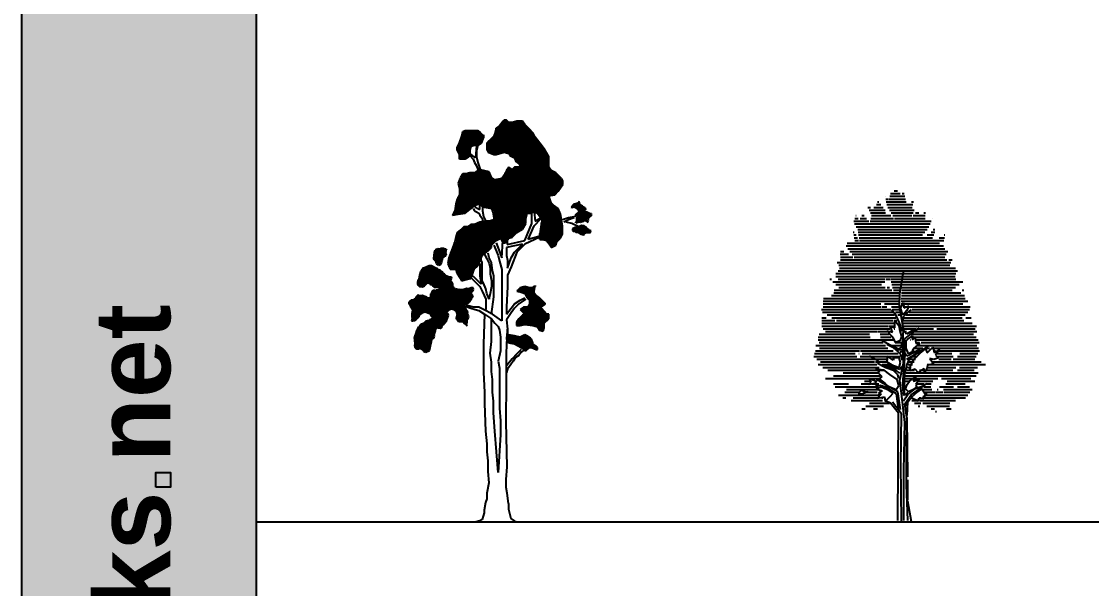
# Model space of a CAD drawing. Header units: millimetres. Extents: x 13268 to 164478, y 289082 to 363688.
# Drawn here: x 13268 to 47282, y 326385 to 344414 of the extents above; entities that cross this region are included whole.
import ezdxf

# ---------------------------------------------------------------- set-up
doc = ezdxf.new("R2010")
doc.units = ezdxf.units.MM
doc.layers.add('www.cad-blocks.net', color=7, linetype='Continuous')
doc.styles.get("Standard").update_dxf_attribs({"font": 'arial.ttf'})

# ---------------------------------------------------------------- blocks, each defined once
blk = doc.blocks.new('A$C57D04439')
for p, q in [((2879, 12590), (2770, 12519)), ((2987, 12736), (2879, 12590)), ((3025, 12773), (2987, 12736)), ((3100, 12773), (3025, 12773)), ((3171, 12698), (3100, 12773)), ((3279, 12698), (3171, 12698)), ((3425, 12735), (3279, 12698)), ((3609, 12735), (3425, 12735)), ((3684, 12627), (3609, 12735)), ((3830, 12481), (3684, 12627)), ((1602, 12045), (1674, 12262)), ((1674, 12262), (1711, 12408)), ((1711, 12408), (1786, 12445)), ((1786, 12445), (1966, 12445)), ((1966, 12445), (2112, 12445)), ((2112, 12445), (2187, 12445)), ((2187, 12445), (2257, 12374)), ((2257, 12374), (2332, 12299)), ((2332, 12299), (2370, 12228)), ((2370, 12299), (2370, 12228)), ((2370, 12228), (2370, 12299)), ((2695, 12261), (2549, 12115)), ((2733, 12373), (2695, 12261)), ((2770, 12519), (2733, 12373)), ((3938, 12372), (3830, 12481)), ((4009, 12226), (3938, 12372)), ((1527, 11899), (1602, 12045)), ((1965, 11936), (1932, 11824)), ((2078, 11969), (1965, 11936)), ((2186, 11969), (2078, 11969)), ((2149, 11969), (2111, 11569)), ((2186, 11969), (2148, 11790)), ((2295, 12044), (2186, 11969)), ((2370, 12228), (2295, 12044)), ((2549, 12115), (2478, 12044)), ((2478, 12044), (2478, 11936)), ((2478, 11936), (2478, 11823)), ((4155, 12043), (4009, 12226)), ((4300, 11859), (4155, 12043)), ((1527, 11824), (1527, 11899)), ((1602, 11678), (1527, 11824)), ((1602, 11532), (1602, 11678)), ((1894, 11607), (1785, 11532)), ((1932, 11678), (1894, 11607)), ((1932, 11824), (1932, 11678)), ((2111, 11569), (1932, 11715)), ((1932, 11644), (2040, 11532)), ((2148, 11790), (2148, 11606)), ((2148, 11606), (2186, 11423)), ((2478, 11823), (2515, 11752)), ((2515, 11752), (2695, 11677)), ((2695, 11677), (2770, 11677)), ((2770, 11677), (3024, 11752)), ((3024, 11752), (3170, 11714)), ((3170, 11714), (3208, 11643)), ((3208, 11643), (3353, 11568)), ((3353, 11568), (3391, 11459)), ((4446, 11605), (4300, 11859)), ((4446, 11275), (4446, 11605)), ((1785, 11532), (1602, 11532)), ((2040, 11532), (2077, 11423)), ((2077, 11423), (2148, 11315)), ((2148, 11315), (2186, 11206)), ((2186, 11423), (2256, 11206)), ((3170, 11276), (3099, 11168)), ((3278, 11205), (3170, 11276)), ((3353, 11276), (3278, 11205)), ((3499, 11276), (3353, 11276)), ((3391, 11459), (3537, 11351)), ((3537, 11351), (3499, 11276)), ((4521, 11167), (4446, 11275)), ((1639, 10948), (1564, 10769)), ((1710, 11061), (1639, 10948)), ((1818, 11060), (1710, 11061)), ((1931, 11094), (1818, 11060)), ((2077, 11094), (1931, 11094)), ((2223, 11206), (2077, 11094)), ((2369, 11168), (2223, 11206)), ((2548, 11131), (2369, 11168)), ((2623, 10947), (2548, 11131)), ((2732, 10876), (2623, 10947)), ((2953, 10914), (2732, 10876)), ((3024, 11022), (2953, 10914)), ((3099, 11168), (3024, 11022)), ((4667, 11091), (4521, 11167)), ((4850, 10912), (4667, 11091)), ((4883, 10837), (4850, 10912)), ((1564, 10769), (1601, 10585)), ((1601, 10585), (1601, 10548)), ((1601, 10548), (1601, 10402)), ((4737, 10508), (4883, 10728)), ((4883, 10728), (4883, 10837)), ((1526, 10256), (1492, 10110)), ((1601, 10402), (1526, 10256)), ((4445, 10362), (4629, 10399)), ((4520, 10145), (4445, 10362)), ((4629, 10399), (4737, 10508)), ((1455, 9893), (1379, 9747)), ((1492, 10110), (1455, 9893)), ((1784, 9818), (1930, 9926)), ((1930, 9926), (2109, 10072)), ((2039, 9964), (2076, 9893)), ((2076, 10039), (2109, 10001)), ((2076, 9893), (2147, 9855)), ((2109, 10072), (2222, 10109)), ((2109, 10001), (2184, 9963)), ((2184, 9963), (2255, 9926)), ((2222, 10109), (2330, 10038)), ((2255, 10072), (2293, 10109)), ((2255, 10001), (2255, 10072)), ((2255, 9926), (2255, 10001)), ((2330, 10038), (2401, 10001)), ((2330, 10001), (2330, 9892)), ((2330, 9892), (2368, 9709)), ((2401, 10001), (2622, 9963)), ((2622, 9963), (2660, 9855)), ((4591, 10070), (4520, 10145)), ((4737, 9961), (4591, 10070)), ((4811, 9778), (4737, 9961)), ((5243, 10095), (5151, 10008)), ((5151, 10008), (5174, 9997)), ((5174, 9997), (5246, 10018)), ((5333, 10122), (5243, 10095)), ((5246, 10018), (5294, 9992)), ((5407, 9869), (5285, 9755)), ((5294, 9992), (5373, 9917)), ((5368, 10132), (5333, 10122)), ((5382, 10154), (5368, 10132)), ((5373, 9917), (5402, 9888)), ((5395, 10178), (5382, 10154)), ((5411, 10182), (5395, 10178)), ((5402, 9888), (5407, 9869)), ((5422, 10147), (5411, 10182)), ((5411, 10124), (5422, 10147)), ((5416, 10106), (5411, 10124)), ((5443, 10076), (5416, 10106)), ((5514, 10037), (5443, 10076)), ((5541, 10006), (5514, 10037)), ((5589, 9980), (5541, 10006)), ((5551, 9911), (5599, 9945)), ((5602, 9868), (5551, 9911)), ((5634, 9956), (5589, 9980)), ((5599, 9945), (5634, 9956)), ((5671, 9831), (5602, 9868)), ((1379, 9747), (1563, 9780)), ((1563, 9780), (1784, 9818)), ((2255, 9526), (2076, 9455)), ((2147, 9855), (2222, 9817)), ((2222, 9817), (2255, 9747)), ((2255, 9747), (2330, 9634)), ((2401, 9563), (2255, 9526)), ((2330, 9634), (2330, 9563)), ((2368, 9709), (2439, 9563)), ((2547, 9563), (2401, 9563)), ((2693, 9600), (2547, 9563)), ((2660, 9855), (2693, 9671)), ((2693, 9671), (2693, 9600)), ((3714, 9487), (3715, 9633)), ((3715, 9633), (3752, 9816)), ((3752, 9816), (3861, 9816)), ((3861, 9816), (3973, 9853)), ((3898, 9487), (3898, 9816)), ((3973, 9853), (4082, 9816)), ((3973, 9853), (4006, 9562)), ((3973, 9416), (4190, 9632)), ((4006, 9562), (4190, 9670)), ((4082, 9816), (4228, 9599)), ((4228, 9599), (4190, 9378)), ((4849, 9598), (4811, 9778)), ((4882, 9415), (4849, 9598)), ((5066, 9669), (4882, 9598)), ((5066, 9598), (4920, 9523)), ((5287, 9706), (5066, 9669)), ((5249, 9669), (5066, 9598)), ((5285, 9755), (5290, 9737)), ((5290, 9737), (5330, 9731)), ((5319, 9571), (5298, 9505)), ((5322, 9630), (5319, 9571)), ((5341, 9694), (5322, 9630)), ((5330, 9731), (5341, 9694)), ((5335, 9516), (5425, 9543)), ((5425, 9543), (5447, 9531)), ((5447, 9531), (5502, 9547)), ((5502, 9547), (5537, 9557)), ((5537, 9557), (5555, 9563)), ((5555, 9563), (5585, 9589)), ((5585, 9589), (5609, 9579)), ((5609, 9579), (5633, 9565)), ((5633, 9565), (5683, 9522)), ((5759, 9796), (5671, 9831)), ((5678, 9539), (5704, 9587)), ((5683, 9522), (5678, 9539)), ((5694, 9621), (5718, 9669)), ((5704, 9587), (5694, 9621)), ((5718, 9669), (5780, 9724)), ((5800, 9791), (5759, 9796)), ((5780, 9724), (5806, 9772)), ((5806, 9772), (5800, 9791)), ((1525, 9197), (1491, 9051)), ((1671, 9309), (1525, 9197)), ((1746, 9380), (1671, 9309)), ((1855, 9380), (1746, 9380)), ((1963, 9455), (1855, 9380)), ((2076, 9455), (1963, 9455)), ((3276, 9049), (3422, 9195)), ((3422, 9195), (3606, 9308)), ((3606, 9308), (3714, 9487)), ((3681, 8940), (3898, 9487)), ((3789, 8978), (3973, 9416)), ((4190, 9378), (4152, 9161)), ((4882, 9160), (4882, 9415)), ((5174, 9485), (4995, 9523)), ((5395, 9377), (5174, 9485)), ((5197, 9320), (5196, 9261)), ((5196, 9261), (5223, 9231)), ((5300, 9370), (5197, 9320)), ((5223, 9231), (5260, 9242)), ((5260, 9242), (5305, 9215)), ((5298, 9505), (5335, 9516)), ((5345, 9345), (5300, 9370)), ((5305, 9215), (5371, 9197)), ((5478, 9422), (5345, 9345)), ((5371, 9197), (5440, 9157)), ((5561, 9408), (5478, 9422)), ((5608, 9382), (5561, 9408)), ((5576, 9159), (5624, 9193)), ((5670, 9302), (5608, 9382)), ((5624, 9193), (5661, 9204)), ((5661, 9204), (5719, 9201)), ((5711, 9297), (5670, 9302)), ((5717, 9278), (5711, 9297)), ((5735, 9284), (5717, 9278)), ((5717, 9278), (5735, 9284)), ((5781, 9257), (5717, 9278)), ((5719, 9201), (5762, 9193)), ((5762, 9193), (5781, 9257)), ((1454, 8905), (1270, 8396)), ((1491, 9051), (1454, 8905)), ((2621, 8795), (2767, 8941)), ((2767, 8941), (2913, 9016)), ((2767, 8870), (2950, 8395)), ((2913, 9016), (2984, 8870)), ((2950, 8395), (2984, 8941)), ((2984, 8870), (3059, 8870)), ((3059, 8870), (3168, 9016)), ((3117, 8960), (3117, 8816)), ((3117, 8816), (3681, 8940)), ((3168, 9016), (3276, 9049)), ((4152, 9048), (3681, 8832)), ((4152, 9086), (3789, 8978)), ((4152, 9161), (4152, 8978)), ((4152, 8978), (4265, 8978)), ((4265, 8978), (4373, 8940)), ((4373, 8940), (4481, 8794)), ((4665, 8794), (4702, 8902)), ((4702, 8902), (4811, 9015)), ((4811, 9015), (4882, 9160)), ((5440, 9157), (5546, 9130)), ((5546, 9130), (5563, 9135)), ((5563, 9135), (5576, 9159)), ((788, 8376), (812, 8559)), ((812, 8559), (832, 8623)), ((832, 8623), (858, 8670)), ((858, 8670), (911, 8686)), ((911, 8686), (951, 8678)), ((951, 8678), (970, 8683)), ((970, 8683), (1023, 8699)), ((1023, 8699), (1100, 8701)), ((1100, 8701), (1148, 8677)), ((1148, 8677), (1198, 8634)), ((1169, 8606), (1161, 8563)), ((1161, 8563), (1171, 8528)), ((1177, 8646), (1163, 8624)), ((1163, 8624), (1169, 8606)), ((1171, 8528), (1182, 8491)), ((1198, 8634), (1177, 8646)), ((2329, 8466), (2513, 8612)), ((2400, 8504), (2475, 8358)), ((2513, 8612), (2621, 8725)), ((2546, 8395), (2513, 8541)), ((2621, 8725), (2621, 8795)), ((2692, 8795), (2838, 8466)), ((3097, 8541), (3096, 8466)), ((3606, 8832), (3097, 8724)), ((3097, 8724), (3097, 8541)), ((3422, 8578), (3242, 8103)), ((3242, 8395), (3351, 8578)), ((3351, 8578), (3606, 8832)), ((3681, 8832), (3422, 8578)), ((4481, 8794), (4519, 8723)), ((4519, 8723), (4665, 8794)), ((798, 8341), (788, 8376)), ((860, 8261), (798, 8341)), ((875, 8208), (860, 8261)), ((950, 8152), (875, 8208)), ((1000, 8186), (950, 8152)), ((1037, 8255), (1000, 8186)), ((1046, 8295), (1037, 8255)), ((1073, 8401), (1046, 8356)), ((1046, 8356), (1057, 8319)), ((1057, 8319), (1046, 8295)), ((1091, 8407), (1073, 8401)), ((1102, 8430), (1091, 8407)), ((1157, 8446), (1102, 8430)), ((1164, 8486), (1157, 8446)), ((1182, 8491), (1164, 8486)), ((1270, 8396), (1232, 8213)), ((1232, 8213), (1307, 8029)), ((2183, 8141), (2254, 8287)), ((2254, 8287), (2329, 8466)), ((2254, 8212), (2254, 7812)), ((2291, 8320), (2292, 8395)), ((2329, 8249), (2291, 8320)), ((2329, 8141), (2329, 8249)), ((2475, 8358), (2546, 8212)), ((2621, 8249), (2546, 8395)), ((2546, 8212), (2583, 8066)), ((2658, 7995), (2621, 8249)), ((2838, 8466), (2875, 8286)), ((2875, 8286), (2950, 8028)), ((3096, 8466), (3130, 8320)), ((3129, 8065), (3242, 8395)), ((3130, 8320), (3130, 8140)), ((335, 7852), (313, 7730)), ((348, 7876), (335, 7852)), ((364, 7959), (348, 7876)), ((393, 7987), (364, 7959)), ((450, 8062), (393, 7987)), ((521, 8083), (450, 8062)), ((588, 8122), (521, 8083)), ((641, 8138), (588, 8122)), ((718, 8141), (641, 8138)), ((811, 8090), (718, 8141)), ((904, 8039), (811, 8090)), ((951, 8015), (904, 8039)), ((997, 7988), (951, 8015)), ((1049, 7946), (997, 7988)), ((1083, 7898), (1049, 7946)), ((1105, 7884), (1083, 7898)), ((1129, 7871), (1105, 7884)), ((1153, 7858), (1129, 7871)), ((1204, 7815), (1153, 7858)), ((1307, 8029), (1491, 8029)), ((1491, 8029), (1524, 7921)), ((1524, 7921), (1636, 7737)), ((1999, 7812), (2074, 8029)), ((2074, 8029), (2183, 8141)), ((2329, 8028), (2329, 8141)), ((2329, 7957), (2329, 8028)), ((2329, 7812), (2329, 7957)), ((2583, 8066), (2583, 7882)), ((2583, 7882), (2620, 7665)), ((2691, 7811), (2658, 7995)), ((2950, 8028), (2949, 7081)), ((3130, 8140), (3129, 8065)), ((3242, 8103), (3129, 7848)), ((3129, 7848), (3129, 7481)), ((289, 7683), (268, 7619)), ((268, 7619), (270, 7541)), ((270, 7541), (328, 7480)), ((313, 7730), (289, 7683)), ((429, 7472), (496, 7509)), ((496, 7509), (525, 7538)), ((525, 7538), (557, 7567)), ((557, 7567), (586, 7596)), ((586, 7596), (628, 7589)), ((628, 7589), (663, 7599)), ((663, 7599), (674, 7562)), ((674, 7562), (697, 7551)), ((697, 7551), (738, 7543)), ((738, 7543), (772, 7495)), ((772, 7495), (801, 7463)), ((1227, 7802), (1204, 7815)), ((1291, 7783), (1227, 7802)), ((1352, 7781), (1291, 7783)), ((1323, 7674), (1362, 7746)), ((1362, 7608), (1323, 7674)), ((1362, 7746), (1352, 7781)), ((1397, 7560), (1362, 7608)), ((1381, 7477), (1388, 7520)), ((1388, 7520), (1397, 7560)), ((1636, 7737), (1670, 7666)), ((1670, 7666), (1816, 7704)), ((1816, 7704), (1962, 7737)), ((1962, 7737), (1999, 7812)), ((1962, 7774), (2107, 7628)), ((2291, 7557), (2037, 7812)), ((2107, 7628), (2253, 7482)), ((2254, 7812), (2291, 7557)), ((2328, 7666), (2329, 7736)), ((2366, 7590), (2328, 7666)), ((2329, 7736), (2329, 7812)), ((2437, 7411), (2366, 7590)), ((2620, 7665), (2620, 7482)), ((2691, 7482), (2691, 7811)), ((3971, 7297), (4005, 7518)), ((4005, 7518), (4005, 7481)), ((227, 7159), (203, 7112)), ((288, 7215), (227, 7159)), ((335, 7191), (288, 7215)), ((328, 7480), (387, 7478)), ((413, 7193), (335, 7191)), ((387, 7478), (429, 7472)), ((453, 7185), (413, 7193)), ((500, 7161), (453, 7185)), ((564, 7140), (500, 7161)), ((678, 7155), (665, 7131)), ((689, 7176), (678, 7155)), ((697, 7219), (684, 7195)), ((684, 7195), (689, 7176)), ((705, 7259), (691, 7237)), ((691, 7237), (697, 7219)), ((718, 7283), (705, 7259)), ((724, 7325), (718, 7283)), ((774, 7357), (724, 7325)), ((809, 7368), (774, 7357)), ((801, 7463), (878, 7466)), ((838, 7338), (809, 7368)), ((867, 7367), (838, 7338)), ((904, 7378), (867, 7367)), ((878, 7466), (913, 7476)), ((958, 7393), (904, 7378)), ((913, 7476), (979, 7457)), ((971, 7415), (958, 7393)), ((979, 7457), (971, 7415)), ((1386, 7459), (1381, 7477)), ((1409, 7448), (1386, 7459)), ((1433, 7435), (1409, 7448)), ((1444, 7398), (1433, 7435)), ((1479, 7408), (1444, 7398)), ((1585, 7381), (1479, 7408)), ((1603, 7387), (1585, 7381)), ((1627, 7374), (1603, 7387)), ((1704, 7378), (1627, 7374)), ((1739, 7388), (1704, 7378)), ((1776, 7399), (1739, 7388)), ((1829, 7415), (1776, 7399)), ((1869, 7407), (1829, 7415)), ((1925, 7423), (1869, 7407)), ((1978, 7439), (1925, 7423)), ((2037, 7436), (1978, 7439)), ((1978, 7242), (1996, 7308)), ((1982, 7226), (1978, 7242)), ((1999, 7231), (1982, 7226)), ((1983, 7088), (2020, 7159)), ((1996, 7308), (2028, 7335)), ((2028, 7199), (1999, 7231)), ((2020, 7159), (2034, 7181)), ((2028, 7335), (2052, 7383)), ((2034, 7181), (2028, 7199)), ((2052, 7383), (2037, 7436)), ((2253, 7482), (2328, 7336)), ((2328, 7336), (2436, 7082)), ((2474, 7265), (2437, 7411)), ((2545, 7082), (2474, 7265)), ((2583, 7265), (2545, 7119)), ((2620, 7482), (2583, 7265)), ((2619, 6606), (2691, 7152)), ((2691, 7152), (2691, 7482)), ((3129, 7481), (3095, 6827)), ((3533, 7444), (3421, 7335)), ((3421, 7335), (3567, 7298)), ((3679, 7481), (3533, 7444)), ((3567, 7298), (3679, 7264)), ((3825, 7443), (3679, 7481)), ((3679, 7264), (3750, 7118)), ((3896, 7443), (3825, 7443)), ((3934, 7443), (3896, 7443)), ((3971, 7481), (3934, 7443)), ((4005, 7481), (3971, 7481)), ((4004, 7226), (3971, 7297)), ((4150, 7118), (4004, 7226)), ((3, 6995), (0, 6936)), ((0, 6936), (45, 6851)), ((32, 7024), (3, 6995)), ((64, 7053), (32, 7024)), ((45, 6851), (79, 6804)), ((123, 7050), (64, 7053)), ((79, 6804), (111, 6755)), ((203, 7112), (123, 7050)), ((569, 7123), (564, 7140)), ((593, 7110), (569, 7123)), ((611, 7116), (593, 7110)), ((646, 7126), (611, 7116)), ((665, 7131), (646, 7126)), ((1745, 6903), (1770, 6948)), ((1756, 6866), (1745, 6903)), ((1772, 6812), (1756, 6866)), ((1770, 6948), (1830, 6947)), ((1801, 6783), (1772, 6812)), ((1781, 6861), (1961, 6790)), ((2036, 6828), (1782, 6899)), ((1830, 6947), (1902, 6969)), ((1902, 6969), (1932, 6995)), ((1932, 6995), (1958, 7043)), ((1958, 7043), (1983, 7088)), ((2219, 6827), (2036, 6828)), ((2365, 6752), (2219, 6827)), ((2436, 7082), (2436, 6827)), ((2436, 6827), (2436, 6752)), ((2545, 7119), (2545, 7082)), ((2949, 7081), (2949, 6389)), ((3095, 6827), (3095, 6606)), ((3241, 6789), (3350, 6935)), ((3495, 6935), (3349, 6789)), ((3350, 6935), (3533, 7043)), ((3712, 7081), (3495, 6935)), ((3533, 7043), (3679, 7118)), ((3641, 6826), (3533, 6751)), ((3679, 6826), (3641, 6826)), ((3787, 6826), (3679, 6826)), ((3750, 7118), (3825, 7043)), ((3825, 6935), (3787, 6826)), ((3825, 7043), (3825, 6935)), ((4263, 7005), (4150, 7118)), ((4371, 6605), (4150, 6859)), ((4150, 6859), (4225, 6859)), ((4225, 6859), (4334, 6934)), ((4334, 6934), (4263, 7005)), ((90, 6631), (86, 6514)), ((86, 6514), (97, 6477)), ((103, 6654), (90, 6631)), ((97, 6477), (94, 6418)), ((111, 6755), (103, 6654)), ((225, 6436), (286, 6494)), ((286, 6494), (304, 6500)), ((299, 6516), (318, 6522)), ((304, 6500), (299, 6516)), ((318, 6522), (323, 6563)), ((323, 6563), (373, 6598)), ((373, 6598), (422, 6630)), ((422, 6630), (451, 6659)), ((451, 6659), (507, 6675)), ((507, 6675), (547, 6667)), ((547, 6667), (594, 6643)), ((594, 6643), (634, 6634)), ((634, 6634), (687, 6592)), ((687, 6592), (719, 6543)), ((754, 6494), (711, 6443)), ((719, 6543), (754, 6494)), ((1150, 6670), (1200, 6703)), ((1179, 6638), (1150, 6670)), ((1221, 6631), (1179, 6638)), ((1194, 6389), (1227, 6476)), ((1200, 6703), (1254, 6718)), ((1243, 6619), (1221, 6631)), ((1227, 6476), (1259, 6564)), ((1259, 6564), (1243, 6619)), ((1254, 6718), (1283, 6747)), ((1283, 6747), (1320, 6758)), ((1320, 6758), (1355, 6768)), ((1355, 6768), (1397, 6760)), ((1397, 6760), (1421, 6749)), ((1421, 6749), (1442, 6736)), ((1442, 6736), (1466, 6723)), ((1466, 6723), (1490, 6710)), ((1490, 6710), (1506, 6656)), ((1514, 6561), (1500, 6479)), ((1500, 6479), (1510, 6444)), ((1506, 6656), (1527, 6584)), ((1527, 6584), (1514, 6561)), ((1838, 6716), (1801, 6783)), ((1867, 6684), (1838, 6716)), ((1854, 6602), (1867, 6684)), ((1886, 6554), (1854, 6602)), ((1859, 6448), (1885, 6496)), ((1885, 6496), (1896, 6517)), ((1896, 6517), (1886, 6554)), ((1961, 6790), (2107, 6753)), ((2107, 6753), (2219, 6715)), ((2219, 6715), (2398, 6606)), ((2398, 6606), (2364, 5660)), ((2657, 6606), (2365, 6752)), ((2398, 6606), (2619, 6460)), ((2803, 6498), (2657, 6606)), ((2949, 6389), (2803, 6498)), ((3095, 6606), (3241, 6789)), ((3241, 6643), (3095, 6422)), ((3349, 6789), (3241, 6643)), ((3604, 6568), (3495, 6459)), ((3533, 6751), (3604, 6680)), ((3604, 6680), (3679, 6605)), ((3679, 6605), (3604, 6568)), ((4442, 6605), (4371, 6605)), ((4442, 6459), (4442, 6605)), ((94, 6418), (81, 6394)), ((81, 6394), (123, 6387)), ((123, 6387), (177, 6402)), ((177, 6402), (225, 6436)), ((274, 6139), (234, 6069)), ((298, 6186), (274, 6139)), ((330, 6213), (298, 6186)), ((354, 6260), (330, 6213)), ((386, 6290), (354, 6260)), ((458, 6311), (386, 6290)), ((488, 6337), (458, 6311)), ((519, 6367), (488, 6337)), ((554, 6377), (519, 6367)), ((591, 6388), (554, 6377)), ((626, 6398), (591, 6388)), ((657, 6427), (626, 6398)), ((711, 6443), (657, 6427)), ((845, 6113), (891, 6164)), ((891, 6164), (902, 6187)), ((902, 6187), (925, 6174)), ((925, 6174), (989, 6155)), ((989, 6155), (1007, 6160)), ((1007, 6160), (1051, 6211)), ((1051, 6211), (1058, 6253)), ((1058, 6253), (1107, 6285)), ((1107, 6285), (1133, 6333)), ((1133, 6333), (1194, 6389)), ((1510, 6444), (1537, 6412)), ((1537, 6412), (1548, 6377)), ((1548, 6377), (1590, 6369)), ((1590, 6369), (1667, 6372)), ((1667, 6372), (1707, 6365)), ((1707, 6365), (1765, 6305)), ((1765, 6305), (1845, 6230)), ((1829, 6283), (1842, 6307)), ((1845, 6230), (1829, 6283)), ((1842, 6307), (1850, 6347)), ((1845, 6366), (1846, 6424)), ((1850, 6347), (1845, 6366)), ((1846, 6424), (1859, 6448)), ((2619, 6460), (2728, 6314)), ((2619, 6206), (2619, 6460)), ((2619, 5985), (2619, 6206)), ((2728, 6314), (2836, 6206)), ((2836, 6206), (2873, 6097)), ((3094, 5367), (3128, 6130)), ((3095, 6422), (3128, 6130)), ((3128, 6130), (3128, 5951)), ((3495, 6459), (3420, 6351)), ((3420, 6351), (3420, 6243)), ((3420, 6243), (3532, 6243)), ((3532, 6243), (3678, 6276)), ((3678, 6276), (3933, 6242)), ((3933, 6242), (4079, 6205)), ((4079, 6205), (4149, 6096)), ((4262, 6058), (4295, 6167)), ((4295, 6167), (4296, 6242)), ((4296, 6313), (4442, 6459)), ((4296, 6242), (4296, 6313)), ((183, 5918), (167, 5836)), ((167, 5836), (178, 5799)), ((178, 5799), (170, 5758)), ((207, 5963), (183, 5918)), ((234, 6069), (207, 5963)), ((709, 5721), (723, 5803)), ((723, 5803), (789, 5842)), ((789, 5842), (810, 5906)), ((799, 5943), (819, 6007)), ((810, 5906), (799, 5943)), ((819, 6007), (840, 6071)), ((840, 6071), (845, 6113)), ((2619, 5730), (2619, 5985)), ((2873, 6097), (2911, 5876)), ((2911, 5876), (2910, 5438)), ((3165, 5951), (3094, 5876)), ((3094, 5876), (3094, 5805)), ((3094, 5805), (3165, 5692)), ((3349, 5913), (3165, 5951)), ((3532, 5876), (3349, 5913)), ((3678, 5951), (3532, 5876)), ((3749, 5913), (3678, 5951)), ((3857, 5838), (3749, 5913)), ((3895, 5804), (3857, 5838)), ((3932, 5692), (3895, 5804)), ((4149, 6096), (4262, 6058)), ((170, 5758), (186, 5703)), ((185, 5645), (177, 5605)), ((177, 5605), (198, 5533)), ((186, 5703), (185, 5645)), ((198, 5533), (244, 5506)), ((244, 5506), (304, 5504)), ((304, 5504), (358, 5520)), ((358, 5520), (403, 5495)), ((403, 5495), (461, 5434)), ((530, 5396), (650, 5449)), ((650, 5449), (658, 5492)), ((658, 5492), (685, 5598)), ((685, 5598), (693, 5638)), ((693, 5638), (700, 5680)), ((700, 5680), (709, 5721)), ((2364, 5660), (2364, 4746)), ((2581, 5368), (2619, 5730)), ((3165, 5692), (3348, 5659)), ((3348, 5659), (3565, 5546)), ((3565, 5475), (3419, 5329)), ((3565, 5546), (3640, 5475)), ((3678, 5475), (3565, 5400)), ((3640, 5475), (3711, 5438)), ((3711, 5438), (3824, 5546)), ((3824, 5546), (3895, 5546)), ((3895, 5546), (4041, 5475)), ((3932, 5658), (3932, 5692)), ((4041, 5583), (3932, 5658)), ((4078, 5546), (4041, 5583)), ((4041, 5475), (4078, 5475)), ((4078, 5475), (4078, 5546)), ((461, 5434), (466, 5416)), ((466, 5416), (530, 5396)), ((2618, 5076), (2581, 5368)), ((2910, 5438), (2835, 5109)), ((2835, 5109), (2872, 4892)), ((3093, 4454), (3094, 5367)), ((3273, 5184), (3093, 4963)), ((3310, 5108), (3239, 5000)), ((3419, 5329), (3273, 5184)), ((3386, 5221), (3310, 5108)), ((3494, 5292), (3386, 5221)), ((3565, 5400), (3494, 5292)), ((2618, 4784), (2618, 5076)), ((2655, 4525), (2618, 4784)), ((2872, 4892), (2872, 4563)), ((3127, 4854), (3093, 4746)), ((3239, 5000), (3127, 4854)), ((2364, 4746), (2396, 4125)), ((2655, 4125), (2655, 4525)), ((2872, 4563), (2872, 4271)), ((3092, 3178), (3093, 4454)), ((2396, 4125), (2396, 3762)), ((2688, 3833), (2655, 4125)), ((2872, 4271), (2872, 4016)), ((2396, 3762), (2433, 2887)), ((2688, 3470), (2688, 3833)), ((2872, 4016), (2871, 3616)), ((2725, 2886), (2688, 3470)), ((2871, 3616), (2908, 3211)), ((2908, 3211), (2908, 2995)), ((3124, 1752), (3092, 3178)), ((2433, 2887), (2470, 2482)), ((2836, 1573), (2725, 2886)), ((2908, 2774), (2836, 1573)), ((2908, 2995), (2908, 2774)), ((2470, 2482), (2470, 2228)), ((2470, 2228), (2507, 1936)), ((2507, 1936), (2507, 1790)), ((2507, 1790), (2507, 1606)), ((3090, 1351), (3124, 1752)), ((2507, 1606), (2540, 1243)), ((2540, 1243), (2469, 914)), ((3090, 1097), (3090, 1351)), ((3123, 914), (3090, 1097)), ((2469, 731), (2431, 622)), ((2469, 914), (2469, 731)), ((3161, 584), (3123, 914)), ((2431, 622), (2393, 368)), ((2393, 368), (2393, 293)), ((3161, 584), (3160, 401)), ((3160, 401), (3235, 109)), ((2247, 39), (2138, 1)), ((2322, 76), (2247, 39)), ((2360, 184), (2322, 76)), ((2393, 293), (2360, 184)), ((3235, 109), (3344, 38)), ((3344, 38), (3419, 0))]:
    blk.add_line(p, q)
at = {"color": 0}
for p, q in [((2886, 11711), (2886, 12600)), ((2944, 11728), (2944, 12677)), ((3002, 11745), (3002, 12750)), ((3059, 11743), (3059, 12773)), ((3117, 11728), (3117, 12756)), ((3174, 11706), (3174, 12698)), ((3232, 11631), (3232, 12698)), ((3290, 11601), (3290, 12701)), ((3347, 11571), (3347, 12715)), ((3405, 11449), (3405, 12730)), ((3462, 11406), (3462, 12735)), ((3520, 11363), (3520, 12735)), ((3578, 9290), (3578, 12735)), ((3635, 9356), (3635, 12697)), ((3693, 9451), (3693, 12618)), ((1677, 11532), (1677, 12274)), ((1734, 11532), (1734, 12419)), ((1792, 11536), (1792, 12445)), ((1850, 11576), (1850, 12445)), ((1907, 11632), (1907, 12445)), ((1965, 11935), (1965, 12445)), ((2022, 11953), (2022, 12445)), ((2080, 11969), (2080, 12445)), ((2138, 11969), (2138, 12445)), ((2195, 11975), (2195, 12436)), ((2253, 12015), (2253, 12378)), ((2310, 12083), (2310, 12321)), ((2714, 11677), (2714, 12316)), ((2771, 11677), (2771, 12520)), ((2829, 11694), (2829, 12557)), ((3750, 9807), (3750, 12560)), ((3808, 9816), (3808, 12502)), ((3866, 9818), (3866, 12445)), ((3923, 9837), (3923, 12387)), ((3981, 9851), (3981, 12284)), ((1562, 11757), (1562, 11966)), ((1619, 11532), (1619, 12096)), ((2368, 12223), (2368, 12231)), ((2483, 11813), (2483, 12049)), ((2541, 11741), (2541, 12107)), ((2598, 11717), (2598, 12164)), ((2656, 11693), (2656, 12222)), ((4038, 9831), (4038, 12189)), ((4096, 9795), (4096, 12116)), ((4154, 9709), (4154, 12044)), ((4211, 9623), (4211, 11971)), ((4269, 8976), (4269, 11899)), ((4326, 8956), (4326, 11814)), ((4384, 8925), (4384, 11713)), ((4442, 8847), (4442, 11612)), ((3174, 9018), (3174, 11273)), ((3232, 9036), (3232, 11235)), ((3347, 9120), (3347, 11270)), ((3405, 9178), (3405, 11276)), ((3462, 9220), (3462, 11276)), ((3520, 9255), (3520, 11317)), ((1619, 9790), (1619, 10901)), ((1677, 9800), (1677, 11008)), ((1734, 9809), (1734, 11061)), ((1792, 9824), (1792, 11060)), ((1850, 9866), (1850, 11070)), ((1907, 9909), (1907, 11087)), ((1965, 9954), (1965, 11094)), ((2022, 10001), (2022, 11094)), ((2080, 10048), (2080, 11096)), ((2138, 10081), (2138, 11140)), ((2195, 10100), (2195, 11185)), ((2253, 10089), (2253, 11198)), ((2310, 10052), (2310, 11184)), ((2368, 10018), (2368, 11169)), ((2426, 9997), (2426, 11157)), ((2483, 9987), (2483, 11144)), ((2541, 9977), (2541, 11132)), ((2598, 9967), (2598, 11008)), ((2656, 9866), (2656, 10926)), ((2714, 8888), (2714, 10888)), ((2829, 8973), (2829, 10893)), ((2886, 9002), (2886, 10902)), ((2944, 8953), (2944, 10912)), ((3002, 8870), (3002, 10988)), ((3059, 8870), (3059, 11091)), ((3117, 8947), (3117, 11195)), ((3290, 9063), (3290, 11216)), ((4499, 10373), (4499, 11198)), ((4557, 10385), (4557, 11148)), ((4614, 10396), (4614, 11118)), ((4672, 10443), (4672, 11086)), ((4730, 10500), (4730, 11030)), ((4787, 10583), (4787, 10973)), ((4845, 10670), (4845, 10917)), ((2771, 8943), (2771, 10883)), ((1562, 9780), (1562, 10325)), ((4499, 8760), (4499, 10205)), ((1446, 9759), (1446, 9877)), ((1504, 9770), (1504, 10161)), ((4557, 8741), (4557, 10106)), ((4614, 8769), (4614, 10052)), ((4672, 8815), (4672, 10009)), ((4730, 8930), (4730, 9966)), ((5190, 10002), (5190, 10045)), ((5248, 10017), (5248, 10096)), ((5306, 9981), (5306, 10113)), ((5363, 9927), (5363, 10130)), ((5421, 10146), (5421, 10150)), ((5421, 9541), (5421, 10100)), ((5478, 9540), (5478, 10056)), ((5536, 9557), (5536, 10012)), ((5594, 9942), (5594, 9978)), ((5594, 9586), (5594, 9875)), ((1389, 9749), (1389, 9765)), ((2253, 8285), (2253, 9525)), ((2310, 8421), (2310, 9540)), ((2368, 8497), (2368, 9554)), ((2426, 8543), (2426, 9563)), ((2483, 8589), (2483, 9563)), ((2541, 8641), (2541, 9563)), ((2598, 8701), (2598, 9576)), ((2656, 8830), (2656, 9591)), ((4787, 8990), (4787, 9837)), ((4845, 9084), (4845, 9618)), ((5306, 9735), (5306, 9775)), ((5306, 9507), (5306, 9529)), ((5363, 9524), (5363, 9828)), ((5651, 9550), (5651, 9841)), ((5709, 9650), (5709, 9816)), ((5766, 9712), (5766, 9795)), ((1562, 7859), (1562, 9225)), ((1619, 7765), (1619, 9269)), ((1677, 7668), (1677, 9315)), ((1734, 7683), (1734, 9369)), ((1792, 7697), (1792, 9380)), ((1850, 7711), (1850, 9380)), ((1907, 7724), (1907, 9416)), ((1965, 7743), (1965, 9455)), ((2022, 7879), (2022, 9455)), ((2080, 8034), (2080, 9456)), ((2138, 8094), (2138, 9479)), ((2195, 8166), (2195, 9502)), ((4211, 8978), (4211, 9503)), ((5248, 9239), (5248, 9345)), ((5306, 9215), (5306, 9367)), ((5363, 9199), (5363, 9356)), ((5421, 9168), (5421, 9389)), ((5478, 9147), (5478, 9422)), ((5536, 9133), (5536, 9413)), ((5594, 9172), (5594, 9390)), ((5651, 9201), (5651, 9326)), ((5709, 9202), (5709, 9297)), ((5766, 9209), (5766, 9262)), ((1446, 8029), (1446, 8884)), ((1504, 7985), (1504, 9105)), ((4154, 8978), (4154, 9170)), ((813, 8322), (813, 8560)), ((870, 8225), (870, 8674)), ((928, 8168), (928, 8683)), ((986, 8176), (986, 8688)), ((1043, 8283), (1043, 8699)), ((1101, 8427), (1101, 8701)), ((1158, 8453), (1158, 8668)), ((1331, 8029), (1331, 8566)), ((1389, 8029), (1389, 8725)), ((1274, 8111), (1274, 8406)), ((352, 7479), (352, 7896)), ((410, 7475), (410, 8009)), ((467, 7493), (467, 8067)), ((525, 7538), (525, 8085)), ((582, 7592), (582, 8119)), ((640, 7592), (640, 8138)), ((698, 7551), (698, 8140)), ((755, 7518), (755, 8120)), ((813, 7464), (813, 8089)), ((870, 7466), (870, 8058)), ((928, 7472), (928, 8027)), ((986, 6156), (986, 7995)), ((1043, 6202), (1043, 7951)), ((1101, 6281), (1101, 7887)), ((1158, 6675), (1158, 7854)), ((294, 7516), (294, 7693)), ((1216, 6707), (1216, 7808)), ((1274, 6738), (1274, 7788)), ((1331, 7689), (1331, 7781)), ((1331, 6761), (1331, 7660)), ((1389, 7522), (1389, 7571)), ((237, 6448), (237, 7168)), ((294, 6497), (294, 7211)), ((352, 6583), (352, 7191)), ((410, 6622), (410, 7193)), ((467, 6663), (467, 7178)), ((525, 6671), (525, 7153)), ((698, 6576), (698, 7247)), ((755, 5822), (755, 7345)), ((813, 5988), (813, 7364)), ((870, 6141), (870, 7368)), ((928, 6173), (928, 7385)), ((1389, 6762), (1389, 7458)), ((1446, 6733), (1446, 7399)), ((1504, 6662), (1504, 7402)), ((1562, 6374), (1562, 7387)), ((1619, 6370), (1619, 7378)), ((1677, 6370), (1677, 7377)), ((1734, 6337), (1734, 7387)), ((1792, 6948), (1792, 7404)), ((1850, 6953), (1850, 7411)), ((1907, 6973), (1907, 7418)), ((1965, 7055), (1965, 7435)), ((2022, 7330), (2022, 7437)), ((2022, 7163), (2022, 7206)), ((3462, 7324), (3462, 7375)), ((3520, 7310), (3520, 7431)), ((3578, 7294), (3578, 7455)), ((3635, 7277), (3635, 7470)), ((3693, 7236), (3693, 7477)), ((3750, 7118), (3750, 7463)), ((3808, 7060), (3808, 7448)), ((3866, 6251), (3866, 7443)), ((3923, 6243), (3923, 7443)), ((3981, 7360), (3981, 7481)), ((3981, 6230), (3981, 7277)), ((4038, 6215), (4038, 7201)), ((4096, 6178), (4096, 7158)), ((6, 6924), (6, 6998)), ((64, 6825), (64, 7053)), ((122, 6387), (122, 7050)), ((179, 6404), (179, 7094)), ((582, 6649), (582, 7116)), ((640, 6630), (640, 7124)), ((3635, 6649), (3635, 6822)), ((3693, 6274), (3693, 6826)), ((3750, 6266), (3750, 6826)), ((3808, 6259), (3808, 6886)), ((4154, 6859), (4154, 7114)), ((4154, 6095), (4154, 6855)), ((4211, 6859), (4211, 7057)), ((4269, 6889), (4269, 6999)), ((4326, 6929), (4326, 6941)), ((1158, 6356), (1158, 6661)), ((1216, 6447), (1216, 6632)), ((1504, 6465), (1504, 6502)), ((1792, 6279), (1792, 6792)), ((1850, 6431), (1850, 6703)), ((3520, 6243), (3520, 6484)), ((3578, 6706), (3578, 6782)), ((3578, 6253), (3578, 6542)), ((3635, 6266), (3635, 6584)), ((4211, 6075), (4211, 6789)), ((4269, 6080), (4269, 6722)), ((4326, 6344), (4326, 6656)), ((4384, 6401), (4384, 6605)), ((4442, 6459), (4442, 6605)), ((294, 5504), (294, 6179)), ((352, 5518), (352, 6256)), ((410, 5488), (410, 6297)), ((467, 5415), (467, 6319)), ((525, 5398), (525, 6368)), ((582, 5420), (582, 6385)), ((640, 5445), (640, 6411)), ((698, 5664), (698, 6439)), ((1850, 6344), (1850, 6350)), ((3462, 6243), (3462, 6412)), ((179, 5726), (179, 5899)), ((237, 5510), (237, 6074)), ((3117, 5769), (3117, 5900)), ((3174, 5691), (3174, 5949)), ((3232, 5680), (3232, 5937)), ((3290, 5670), (3290, 5925)), ((3347, 5659), (3347, 5914)), ((3405, 5630), (3405, 5902)), ((3462, 5600), (3462, 5890)), ((3520, 5570), (3520, 5878)), ((3578, 5534), (3578, 5899)), ((3635, 5480), (3635, 5928)), ((3693, 5447), (3693, 5943)), ((3750, 5475), (3750, 5912)), ((3808, 5531), (3808, 5872)), ((3866, 5546), (3866, 5830)), ((179, 5597), (179, 5616)), ((3923, 5532), (3923, 5719)), ((3981, 5504), (3981, 5625)), ((4038, 5476), (4038, 5585))]:
    blk.add_line(p, q, dxfattribs=at)
blk = doc.blocks.new('*X17')
at = {"color": 0, "linetype": 'ByBlock'}
for p, q in [((108.911, 21.8), (109.024, 21.8)), ((108.305, 21.4), (108.35, 21.4)), ((108.584, 21.6), (108.585, 21.6)), ((108.603, 21.5), (108.702, 21.5)), ((108.623, 21.4), (109.342, 21.4)), ((108.731, 21.5), (109.32, 21.5)), ((108.753, 21.6), (109.298, 21.6)), ((108.775, 21.7), (109.124, 21.7)), ((109.203, 21.7), (109.275, 21.7)), ((109.53, 21.4), (109.611, 21.4)), ((107.957, 21.2), (108.045, 21.2)), ((108.005, 21.1), (108.584, 21.1)), ((108.052, 21), (108.599, 21)), ((108.174, 21.2), (108.508, 21.2)), ((108.273, 21.3), (108.429, 21.3)), ((108.642, 21.3), (109.586, 21.3)), ((108.68, 21.2), (109.56, 21.2)), ((108.739, 21.1), (109.633, 21.1)), ((108.798, 21), (109.593, 21)), ((109.68, 21), (109.798, 21)), ((109.987, 21), (110.038, 21)), ((107.441, 20.7), (107.984, 20.7)), ((107.466, 20.6), (110.209, 20.6)), ((107.478, 20.8), (107.601, 20.8)), ((107.515, 20.9), (107.525, 20.9)), ((107.671, 20.8), (107.901, 20.8)), ((107.73, 20.9), (107.817, 20.9)), ((108.043, 20.7), (110.248, 20.7)), ((108.062, 20.8), (108.887, 20.8)), ((108.082, 20.9), (108.614, 20.9)), ((108.633, 20.9), (108.786, 20.9)), ((108.857, 20.9), (109.553, 20.9)), ((108.916, 20.8), (109.512, 20.8)), ((109.519, 20.8), (110.025, 20.8)), ((109.6, 20.9), (110.032, 20.9)), ((110.283, 20.8), (110.288, 20.8)), ((107.421, 20.3), (107.455, 20.3)), ((107.441, 20.2), (107.536, 20.2)), ((107.53, 20.5), (110.169, 20.5)), ((107.589, 20.4), (110.097, 20.4)), ((107.605, 20.3), (110.017, 20.3)), ((107.62, 20.2), (109.938, 20.2)), ((110.098, 20.2), (110.341, 20.2)), ((110.247, 20.3), (110.376, 20.3)), ((110.317, 20.4), (110.376, 20.4)), ((110.719, 20.2), (110.747, 20.2)), ((107.165, 19.8), (110.695, 19.8)), ((107.201, 19.9), (107.487, 19.9)), ((107.46, 20.1), (107.581, 20.1)), ((107.48, 20), (107.617, 20)), ((107.5, 19.9), (107.652, 19.9)), ((107.636, 20.1), (110.292, 20.1)), ((107.652, 20), (110.708, 20)), ((107.667, 19.9), (110.544, 19.9)), ((110.543, 20.1), (110.73, 20.1)), ((106.951, 19.5), (107.249, 19.5)), ((106.958, 19.4), (107.409, 19.4)), ((106.965, 19.6), (107.088, 19.6)), ((107.23, 19.7), (110.746, 19.7)), ((107.306, 19.6), (110.851, 19.6)), ((107.382, 19.5), (110.796, 19.5)), ((107.458, 19.4), (110.742, 19.4)), ((106.846, 19.2), (110.965, 19.2)), ((106.899, 19.1), (110.926, 19.1)), ((106.929, 19), (111.124, 19)), ((106.965, 19.3), (110.814, 19.3)), ((110.888, 19.3), (111.004, 19.3)), ((106.794, 18.8), (111.139, 18.8)), ((106.798, 18.7), (108.736, 18.7)), ((106.875, 18.9), (111.197, 18.9)), ((108.741, 18.7), (109.205, 18.7)), ((109.205, 18.7), (111.115, 18.7)), ((106.575, 18.6), (106.641, 18.6)), ((106.685, 18.5), (108.568, 18.5)), ((106.795, 18.4), (108.454, 18.4)), ((106.873, 18.6), (108.579, 18.6)), ((106.905, 18.3), (108.586, 18.3)), ((108.617, 18.6), (108.753, 18.6)), ((108.649, 18.3), (108.738, 18.3)), ((108.769, 18.6), (109.19, 18.6)), ((108.796, 18.5), (109.175, 18.5)), ((108.824, 18.4), (109.16, 18.4)), ((108.851, 18.3), (109.144, 18.3)), ((109.186, 18.3), (111.134, 18.3)), ((109.191, 18.4), (111.265, 18.4)), ((109.196, 18.5), (111.396, 18.5)), ((109.2, 18.6), (111.136, 18.6)), ((106.352, 17.9), (109.084, 17.9)), ((106.636, 18), (109.099, 18)), ((106.72, 18.1), (109.114, 18.1)), ((106.734, 18.2), (108.817, 18.2)), ((108.879, 18.2), (109.129, 18.2)), ((109.167, 17.9), (111.481, 17.9)), ((109.172, 18), (111.458, 18)), ((109.177, 18.1), (111.322, 18.1)), ((109.181, 18.2), (111.004, 18.2)), ((111.37, 18.2), (111.433, 18.2)), ((106.273, 17.5), (108.787, 17.5)), ((106.331, 17.8), (109.083, 17.8)), ((106.332, 17.6), (108.43, 17.6)), ((106.338, 17.7), (108.42, 17.7)), ((108.462, 17.6), (108.647, 17.6)), ((108.554, 17.7), (109.088, 17.7)), ((108.805, 17.6), (109.093, 17.6)), ((108.844, 17.5), (109.099, 17.5)), ((109.158, 17.7), (109.188, 17.7)), ((109.162, 17.8), (111.577, 17.8)), ((109.264, 17.7), (111.4, 17.7)), ((109.307, 17.6), (109.383, 17.6)), ((109.451, 17.6), (111.664, 17.6)), ((109.561, 17.5), (111.636, 17.5)), ((106.292, 17.2), (106.438, 17.2)), ((106.292, 17.1), (106.752, 17.1)), ((106.311, 17.4), (108.883, 17.4)), ((106.48, 17.3), (108.922, 17.3)), ((106.649, 17.2), (108.962, 17.2)), ((106.819, 17.1), (108.855, 17.1)), ((108.896, 17.1), (109.001, 17.1)), ((108.961, 17.4), (109.104, 17.4)), ((109.035, 17.3), (109.109, 17.3)), ((109.11, 17.2), (109.114, 17.2)), ((109.199, 17.1), (111.426, 17.1)), ((109.212, 17.2), (111.377, 17.2)), ((109.329, 17.3), (111.477, 17.3)), ((109.445, 17.4), (111.577, 17.4)), ((111.5, 17.2), (111.697, 17.2)), ((106.292, 17), (108.882, 17)), ((106.292, 16.9), (108.694, 16.9)), ((106.338, 16.8), (108.749, 16.8)), ((106.416, 16.7), (108.298, 16.7)), ((108.322, 16.7), (108.647, 16.7)), ((108.71, 16.9), (108.909, 16.9)), ((108.713, 16.7), (108.803, 16.7)), ((108.91, 16.8), (108.936, 16.8)), ((109.193, 17), (111.728, 17)), ((109.193, 16.9), (111.887, 16.9)), ((109.238, 16.8), (109.673, 16.8)), ((109.284, 16.7), (109.355, 16.7)), ((109.621, 16.7), (111.903, 16.7)), ((109.746, 16.8), (110.338, 16.8)), ((110.453, 16.8), (111.846, 16.8)), ((106.149, 16.5), (108.041, 16.5)), ((106.159, 16.4), (108.874, 16.4)), ((106.19, 16.3), (108.511, 16.3)), ((106.194, 16.6), (108.008, 16.6)), ((108.401, 16.6), (108.723, 16.6)), ((108.414, 16.5), (108.799, 16.5)), ((108.564, 16.3), (108.642, 16.3)), ((108.943, 16.3), (109.153, 16.3)), ((109.491, 16.4), (109.504, 16.4)), ((109.497, 16.6), (111.786, 16.6)), ((109.527, 16.5), (111.876, 16.5)), ((109.673, 16.4), (111.955, 16.4)), ((109.683, 16.3), (109.82, 16.3)), ((109.886, 16.3), (111.983, 16.3)), ((106.027, 15.9), (107.499, 15.9)), ((106.059, 16), (107.652, 16)), ((106.07, 16.2), (108.596, 16.2)), ((106.206, 16.1), (108.682, 16.1)), ((107.627, 15.9), (107.639, 15.9)), ((107.689, 16), (108.874, 16)), ((107.742, 15.9), (109.054, 15.9)), ((108.766, 16.2), (109.153, 16.2)), ((108.889, 16.1), (109.028, 16.1)), ((109.581, 16), (109.628, 16)), ((109.593, 16.1), (109.95, 16.1)), ((109.718, 16.2), (111.9, 16.2)), ((110.046, 16.1), (110.184, 16.1)), ((110.068, 16), (110.102, 16)), ((110.267, 16.1), (111.963, 16.1)), ((110.316, 16), (110.401, 16)), ((110.438, 15.9), (111.002, 15.9)), ((110.504, 16), (111.997, 16)), ((111.281, 15.9), (111.939, 15.9)), ((105.994, 15.8), (107.55, 15.8)), ((106.109, 15.7), (106.903, 15.7)), ((106.235, 15.6), (108.189, 15.6)), ((106.907, 15.7), (108.104, 15.7)), ((107.675, 15.8), (108.65, 15.8)), ((108.11, 15.7), (108.621, 15.7)), ((108.23, 15.6), (108.641, 15.6)), ((108.673, 15.8), (109.114, 15.8)), ((108.87, 15.7), (108.921, 15.7)), ((109.435, 15.6), (109.63, 15.6)), ((109.456, 15.7), (109.685, 15.7)), ((109.566, 15.8), (109.74, 15.8)), ((110.188, 15.7), (110.266, 15.7)), ((110.304, 15.6), (112.056, 15.6)), ((110.462, 15.8), (111.041, 15.8)), ((110.528, 15.7), (110.977, 15.7)), ((111.043, 15.7), (111.824, 15.7)), ((111.204, 15.8), (111.882, 15.8)), ((106.15, 15.5), (108.274, 15.5)), ((106.326, 15.4), (108.359, 15.4)), ((106.501, 15.3), (108.543, 15.3)), ((107.06, 15.2), (108.314, 15.2)), ((108.467, 15.5), (108.765, 15.5)), ((108.833, 15.4), (108.903, 15.4)), ((109.341, 15.2), (111.953, 15.2)), ((109.366, 15.3), (109.642, 15.3)), ((109.392, 15.4), (109.52, 15.4)), ((109.414, 15.5), (109.575, 15.5)), ((109.831, 15.3), (109.978, 15.3)), ((110.042, 15.3), (111.036, 15.3)), ((110.075, 15.4), (111.139, 15.4)), ((110.108, 15.5), (112.221, 15.5)), ((111.198, 15.3), (111.804, 15.3)), ((111.273, 15.4), (111.922, 15.4)), ((106.418, 15), (108.391, 15)), ((106.71, 14.8), (107.251, 14.8)), ((106.715, 15.1), (108.404, 15.1)), ((107.708, 14.8), (108.004, 14.8)), ((107.83, 14.9), (108.055, 14.9)), ((108.089, 14.8), (108.351, 14.8)), ((108.253, 14.9), (108.286, 14.9)), ((108.361, 14.9), (108.48, 14.9)), ((109.294, 15), (109.62, 15)), ((109.311, 14.9), (109.476, 14.9)), ((109.316, 15.1), (110.605, 15.1)), ((109.327, 14.8), (109.333, 14.8)), ((109.673, 15), (110.494, 15)), ((109.718, 14.8), (109.993, 14.8)), ((109.795, 14.9), (110.311, 14.9)), ((110.069, 14.8), (110.252, 14.8)), ((110.617, 15.1), (111.877, 15.1)), ((110.617, 15), (111.691, 15)), ((110.779, 14.8), (111.477, 14.8)), ((110.825, 14.9), (111.828, 14.9)), ((106.764, 14.7), (108.335, 14.7)), ((106.895, 14.4), (108.385, 14.4)), ((107.12, 14.5), (107.657, 14.5)), ((107.181, 14.6), (108.349, 14.6)), ((107.924, 14.5), (108.297, 14.5)), ((109.689, 14.7), (109.754, 14.7)), ((109.929, 14.6), (110.274, 14.6)), ((109.984, 14.7), (110.232, 14.7)), ((110, 14.4), (111.573, 14.4)), ((110.007, 14.5), (110.391, 14.5)), ((110.413, 14.5), (110.667, 14.5)), ((110.46, 14.6), (110.501, 14.6)), ((110.552, 14.7), (111.062, 14.7)), ((110.694, 14.6), (111.144, 14.6)), ((110.711, 14.5), (111.653, 14.5)), ((111.148, 14.6), (111.734, 14.6)), ((111.203, 14.7), (111.642, 14.7)), ((107.043, 14.3), (107.152, 14.3)), ((107.345, 14.2), (108.486, 14.2)), ((107.418, 14.3), (108.296, 14.3)), ((107.875, 14), (108.522, 14)), ((108.013, 14.1), (108.742, 14.1)), ((108.445, 14.3), (108.51, 14.3)), ((109.552, 14.2), (109.79, 14.2)), ((109.648, 14.1), (109.868, 14.1)), ((109.777, 14), (109.839, 14)), ((109.813, 14.3), (109.885, 14.3)), ((109.824, 14.2), (111.129, 14.2)), ((109.94, 14.1), (110.925, 14.1)), ((109.967, 14.3), (111.493, 14.3)), ((110.095, 14), (110.912, 14)), ((107.737, 13.9), (107.858, 13.9)), ((108.162, 13.9), (108.303, 13.9)), ((110.249, 13.9), (110.367, 13.9)), ((110.404, 13.8), (110.444, 13.8)), ((110.808, 13.9), (110.978, 13.9))]:
    blk.add_line(p, q, dxfattribs=at)
blk = doc.blocks.new('A$C04B844D1')
at = {"linetype": 'ByBlock'}
for p, q in [((2738, 7263), (2848, 7950)), ((2722, 6843), (2738, 7263)), ((2848, 6141), (2722, 6843)), ((2758, 6801), (2849, 6959)), ((2849, 6959), (2864, 6801)), ((2864, 6801), (3026, 6873)), ((3026, 6873), (2955, 6725)), ((2615, 6564), (2474, 6736)), ((2722, 6328), (2615, 6564)), ((2830, 6567), (2758, 6801)), ((2817, 6362), (2863, 6549)), ((2955, 6725), (2830, 6567)), ((2863, 6549), (3111, 6751)), ((2505, 6026), (2433, 6222)), ((2433, 6222), (2576, 6169)), ((2576, 6169), (2576, 6404)), ((2576, 6404), (2701, 6241)), ((2701, 6241), (2739, 6078)), ((2817, 6064), (2722, 6328)), ((2848, 6080), (2817, 6362)), ((2833, 5675), (2848, 6141)), ((3066, 5954), (3347, 6156)), ((3268, 6141), (3111, 6064)), ((2524, 5863), (2323, 6078)), ((2323, 6078), (2505, 6026)), ((2596, 5700), (2524, 5863)), ((2739, 6078), (2792, 5882)), ((2792, 5882), (2739, 5753)), ((2943, 5969), (2848, 6080)), ((2894, 5816), (3066, 5954)), ((2894, 5190), (2894, 5816)), ((2935, 5753), (2993, 5810)), ((3111, 6064), (2943, 5969)), ((2993, 5810), (3136, 5915)), ((3136, 5915), (3136, 5791)), ((3136, 5791), (3227, 5863)), ((3227, 5863), (3242, 5681)), ((2161, 5782), (2428, 5629)), ((2551, 5519), (2318, 5644)), ((2428, 5629), (2692, 5503)), ((2771, 5316), (2551, 5519)), ((2739, 5753), (2596, 5700)), ((2707, 5457), (2600, 5473)), ((2692, 5503), (2787, 5549)), ((2802, 5473), (2707, 5457)), ((2787, 5549), (2802, 5721)), ((2848, 5049), (2833, 5675)), ((2935, 5518), (2935, 5753)), ((3007, 5341), (2935, 5518)), ((3378, 5488), (3035, 5301)), ((3156, 5504), (3117, 5394)), ((3371, 5681), (3156, 5504)), ((3161, 5286), (3378, 5488)), ((3242, 5681), (3371, 5681)), ((3317, 5377), (3672, 5610)), ((3385, 5360), (3548, 5504)), ((3548, 5504), (3606, 5374)), ((3606, 5374), (3783, 5556)), ((3783, 5556), (3835, 5374)), ((3835, 5374), (3998, 5485)), ((3998, 5485), (3874, 5303)), ((2054, 5114), (1772, 5270)), ((2342, 5269), (2323, 5087)), ((2524, 5140), (2342, 5269)), ((2524, 5212), (2524, 5140)), ((2720, 5212), (2524, 5212)), ((2758, 5068), (2720, 5212)), ((2787, 5377), (2771, 5442)), ((2817, 5144), (2771, 5316)), ((2863, 4801), (2894, 5190)), ((2958, 5270), (2909, 5362)), ((2943, 4957), (3050, 5190)), ((3035, 5301), (2958, 5270)), ((2958, 5175), (3161, 5286)), ((3117, 5394), (3007, 5341)), ((3050, 5190), (3317, 5377)), ((3079, 4963), (3189, 5178)), ((3189, 5178), (3385, 5360)), ((3692, 5197), (3821, 5015)), ((3821, 5159), (3692, 5197)), ((3964, 5212), (3821, 5159)), ((3874, 5303), (3964, 5212)), ((1964, 4852), (2093, 4781)), ((2237, 4819), (1964, 4852)), ((2287, 4896), (2024, 5034)), ((2093, 4781), (2036, 4747)), ((2459, 4896), (2146, 4973)), ((2414, 4690), (2237, 4819)), ((2535, 4816), (2287, 4896)), ((2738, 4847), (2318, 4973)), ((2323, 5087), (2486, 4996)), ((2615, 4816), (2459, 4896)), ((2486, 4996), (2720, 4910)), ((2676, 4675), (2535, 4816)), ((2738, 4724), (2615, 4816)), ((2720, 4910), (2758, 5068)), ((2738, 4504), (2848, 5049)), ((2802, 4927), (2738, 4847)), ((2833, 4381), (2863, 4801)), ((2943, 4957), (2879, 4645)), ((3065, 4800), (3079, 4963)), ((3227, 4852), (3065, 4800)), ((3314, 4747), (3227, 4852)), ((3495, 4872), (3314, 4747)), ((3534, 4762), (3495, 4872)), ((3606, 4910), (3534, 4762)), ((3620, 4996), (3606, 4910)), ((3821, 5015), (3620, 4996)), ((1748, 4369), (1820, 4441)), ((1820, 4441), (1787, 4527)), ((1787, 4527), (1873, 4513)), ((1873, 4513), (1983, 4474)), ((1983, 4474), (1945, 4402)), ((2210, 4396), (2005, 4537)), ((2036, 4747), (2165, 4618)), ((2165, 4618), (2074, 4546)), ((2074, 4546), (2270, 4402)), ((2648, 4527), (2414, 4690)), ((2701, 4331), (2648, 4527)), ((2707, 4553), (2676, 4675)), ((2802, 3992), (2738, 4504)), ((2879, 4645), (2879, 4053)), ((2974, 4369), (3046, 4474)), ((3046, 4474), (3242, 4618)), ((3242, 4618), (3156, 4474)), ((3156, 4474), (3352, 4527)), ((3352, 4527), (3242, 4369)), ((1423, 4077), (1514, 4187)), ((1514, 4187), (1643, 4134)), ((1729, 4134), (1533, 4062)), ((1643, 4134), (1729, 4134)), ((1945, 4402), (1748, 4369)), ((2115, 4335), (1959, 4317)), ((2146, 4278), (1983, 4225)), ((1983, 4225), (2179, 4168)), ((2179, 4168), (2055, 4096)), ((2055, 4096), (2146, 4062)), ((2287, 4286), (2115, 4335)), ((2380, 4187), (2146, 4278)), ((2676, 4130), (2210, 4396)), ((2270, 4402), (2361, 4311)), ((2630, 4068), (2287, 4286)), ((2361, 4311), (2615, 4206)), ((2524, 4096), (2380, 4187)), ((2433, 3991), (2524, 4096)), ((2615, 4206), (2701, 4331)), ((2756, 3569), (2676, 4130)), ((2848, 4084), (2833, 4381)), ((2879, 4022), (2848, 4084)), ((2989, 4114), (2879, 4022)), ((2921, 4225), (2974, 4369)), ((3007, 4134), (2921, 4225)), ((2989, 4053), (3237, 4240)), ((3170, 4206), (3007, 4134)), ((3096, 4038), (3424, 4271)), ((3299, 4134), (3098, 3952)), ((3261, 4297), (3170, 4206)), ((3237, 4240), (3504, 4335)), ((3242, 4369), (3261, 4297)), ((3424, 4225), (3299, 4134)), ((3424, 4271), (3596, 4396)), ((3515, 4096), (3424, 4225)), ((3606, 4043), (3515, 4096)), ((1533, 4062), (1423, 4077)), ((2146, 4062), (2021, 3933)), ((2021, 3933), (2251, 3971)), ((2251, 3971), (2270, 3828)), ((2270, 3828), (2433, 3991)), ((2443, 3771), (2302, 3835)), ((2692, 3461), (2443, 3771)), ((2787, 3431), (2505, 3805)), ((2692, 3602), (2630, 4068)), ((2894, 3164), (2802, 3992)), ((2848, 3851), (2989, 4053)), ((2894, 3756), (3096, 4038)), ((2958, 3320), (2894, 3756)), ((2943, 3694), (2974, 3789)), ((2974, 3789), (3096, 3958)), ((2974, 3382), (2989, 3820)), ((3098, 3952), (3314, 3847)), ((3314, 3847), (3352, 3933)), ((3352, 3933), (3495, 3919)), ((3476, 3991), (3606, 4043)), ((3495, 3919), (3476, 3991)), ((2676, 46), (2692, 3461)), ((2771, 1809), (2787, 3431)), ((2863, 1637), (2894, 3164)), ((2943, 2214), (2958, 3320)), ((2989, 1435), (2974, 3320)), ((2943, 1183), (2943, 2214)), ((2787, 31), (2771, 1809)), ((2863, 46), (2863, 1637)), ((2989, 46), (2943, 1183)), ((2989, 687), (2989, 1340)), ((3111, 0), (2989, 656))]:
    blk.add_line(p, q, dxfattribs=at)
at = {"linetype": 'ByBlock', "xscale": 877.24058182198, "yscale": 877.24058182198, "zscale": 877.24058182198}
blk.add_blockref('*X17', (-92982, -8599), dxfattribs=at)
at = {"width": 0.8, "flags": 9}
for tag in ['YSIZE', 'XSIZE']:
    blk.add_attdef(tag, (2967, 124), '', height=1, dxfattribs=at)
blk = doc.blocks.new('format')
at = {"layer": 'www.cad-blocks.net', "true_color": 0x444444}
blk.add_hatch(color=250, dxfattribs=at).paths.add_polyline_path([(13268, 289082), (20726, 289082), (20726, 363688), (13268, 363688)])
at = {"layer": 'www.cad-blocks.net', "true_color": 0x546d8e}
blk.add_hatch(color=155, dxfattribs=at).paths.add_polyline_path([(17538, 330077), (17538, 329608), (18008, 329608), (18008, 330077)])
at = {"layer": 'www.cad-blocks.net', "color": 250, "true_color": 0x444444}
for p, q in [((13268, 363688), (13268, 289082)), ((20726, 363688), (20726, 289082))]:
    blk.add_line(p, q, dxfattribs=at)
at = {"layer": 'www.cad-blocks.net'}
blk.add_line((20726, 363688), (20726, 289082), dxfattribs=at)
at = {"layer": 'www.cad-blocks.net', "color": 155, "true_color": 0x546d8e}
for p, q in [((20726, 361592), (20726, 290374)), ((20726, 328505), (164196, 328505))]:
    blk.add_line(p, q, dxfattribs=at)
blk.add_lwpolyline([(17538, 329608), (17538, 330077), (18008, 330077), (18008, 329608)], close=True, dxfattribs=at)
at = {"layer": 'www.cad-blocks.net', "insert": (15600, 312135), "char_height": 2400, "attachment_point": 1, "rotation": 90}
blk.add_mtext_dynamic_manual_height_columns('{\\fArial|b1|i0|c0|p34;\\C255;\\c16777215;cad-bl  cks net}', width=33614.95, gutter_width=12.5, heights=[0], dxfattribs=at)

msp = doc.modelspace()

# ---------------------------------------------------------------- block references
for name, p in [('format', (0, 0)), ('A$C57D04439', (25588, 328505)), ('A$C04B844D1', (38451, 328505))]:
    msp.add_blockref(name, p)

doc.saveas('drawing.dxf')
